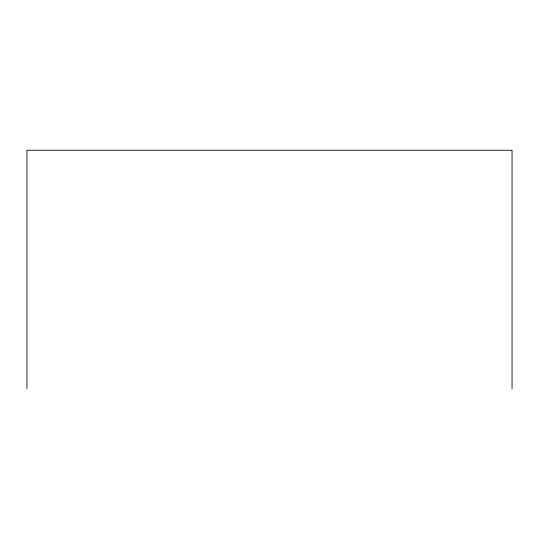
<?xml version="1.0" encoding="UTF-8"?>
<svg xmlns="http://www.w3.org/2000/svg" width="539" height="539" viewBox="0 0 539 539"><rect width="100%" height="100%" fill="white"/><g stroke="black" fill="none" stroke-linecap="round" stroke-linejoin="round"><path stroke-width="0.81" d="M512.05 388.72L512.05 150.28L26.95 150.28L26.95 388.72"/></g></svg>
